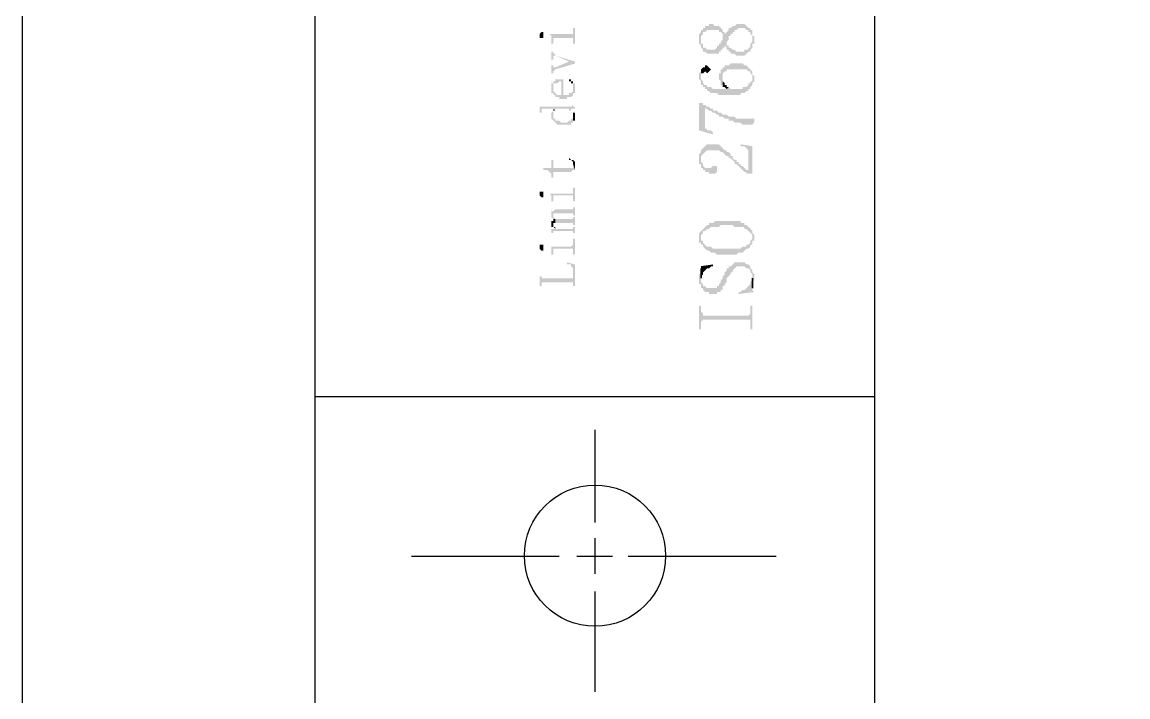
# Model space of a CAD drawing. Header units: millimetres. Extents: x 1167 to 2269, y 1197 to 1555.
# Drawn here: x 1849.13 to 1874.46, y 1443.61 to 1459.07 of the extents above; entities that cross this region are included whole.
import ezdxf

# ---------------------------------------------------------------- set-up
doc = ezdxf.new("R2010")
doc.units = ezdxf.units.MM

msp = doc.modelspace()

# ---------------------------------------------------------------- hatches: boundary and pattern name
at = {"transparency": 33554559}
for points in [[(1861.2103, 1458.79526), (1861.2103, 1458.79526), (1861.25543, 1458.75013), (1861.25543, 1458.705), (1861.25543, 1458.65987), (1861.25543, 1458.5696), (1861.30056, 1458.5696), (1861.30056, 1458.705), (1861.75188, 1458.705), (1861.75188, 1458.5696), (1861.79702, 1458.5696), (1861.79702, 1458.93066), (1861.75188, 1458.93066), (1861.75188, 1458.8404), (1861.75188, 1458.79526), (1861.70675, 1458.79526)], [(1864.64034, 1458.65987), (1864.64034, 1458.5696), (1864.68547, 1458.52447), (1864.68547, 1458.47934), (1864.68547, 1458.47934), (1864.73061, 1458.43421), (1864.73061, 1458.38907), (1864.77574, 1458.38907), (1864.82087, 1458.34394), (1865.09166, 1458.34394), (1865.09166, 1458.38907), (1865.1368, 1458.38907), (1865.1368, 1458.43421), (1865.18193, 1458.43421), (1865.18193, 1458.47934), (1865.22706, 1458.47934), (1865.22706, 1458.52447), (1865.22706, 1458.52447), (1865.27219, 1458.47934), (1865.27219, 1458.61474), (1865.27219, 1458.61474), (1865.31732, 1458.65987), (1865.31732, 1458.75013), (1865.36246, 1458.75013), (1865.36246, 1458.79526), (1865.40759, 1458.79526), (1865.40759, 1458.8404), (1865.45272, 1458.8404), (1865.45272, 1458.88553), (1865.49785, 1458.88553), (1865.54299, 1458.93066), (1865.67838, 1458.93066), (1865.72351, 1458.88553), (1865.76865, 1458.88553), (1865.76865, 1458.8404), (1865.81378, 1458.8404), (1865.81378, 1458.79526), (1865.81378, 1458.79526), (1865.85891, 1458.75013), (1865.85891, 1458.47934), (1865.85891, 1458.5696), (1865.90404, 1458.5696), (1865.90404, 1458.75013), (1865.85891, 1458.75013), (1865.85891, 1458.88553), (1865.81378, 1458.88553), (1865.81378, 1458.93066), (1865.76865, 1458.93066), (1865.72351, 1458.97579), (1865.72351, 1458.97579), (1865.67838, 1459.02092), (1865.49785, 1459.02092), (1865.45272, 1458.97579), (1865.40759, 1458.97579), (1865.36246, 1458.93066), (1865.31732, 1458.93066), (1865.31732, 1458.88553), (1865.27219, 1458.8404), (1865.27219, 1458.8404), (1865.22706, 1458.79526), (1865.22706, 1458.8404), (1865.18193, 1458.75013), (1865.18193, 1458.705), (1865.18193, 1458.65987), (1865.1368, 1458.61474), (1865.1368, 1458.5696), (1865.09166, 1458.5696), (1865.09166, 1458.52447), (1865.04653, 1458.52447), (1865.04653, 1458.47934), (1865.0014, 1458.43421), (1864.82087, 1458.43421), (1864.77574, 1458.47934), (1864.73061, 1458.47934), (1864.73061, 1458.5696), (1864.68547, 1458.5696), (1864.68547, 1458.8404), (1864.68547, 1458.8404), (1864.64034, 1458.79526), (1864.64034, 1458.705)], [(1864.68547, 1458.8404), (1864.68547, 1458.65987), (1864.68547, 1458.75013), (1864.73061, 1458.79526), (1864.73061, 1458.8404), (1864.77574, 1458.8404), (1864.82087, 1458.88553), (1865.09166, 1458.88553), (1865.09166, 1458.8404), (1865.1368, 1458.8404), (1865.18193, 1458.79526), (1865.18193, 1458.75013), (1865.18193, 1458.75013), (1865.22706, 1458.8404), (1865.18193, 1458.8404), (1865.18193, 1458.88553), (1865.1368, 1458.93066), (1865.1368, 1458.93066), (1865.09166, 1458.97579), (1865.0014, 1458.97579), (1864.95627, 1459.02092), (1864.866, 1459.02092), (1864.866, 1458.97579), (1864.77574, 1458.97579), (1864.77574, 1458.93066), (1864.73061, 1458.93066), (1864.73061, 1458.88553), (1864.68547, 1458.88553)], [(1860.98464, 1458.75013), (1860.98464, 1458.705), (1861.0749, 1458.705), (1861.0749, 1458.75013), (1861.0749, 1458.79526), (1861.0749, 1458.8404), (1861.02977, 1458.8404), (1860.98464, 1458.79526), (1860.98464, 1458.79526)], [(1865.27219, 1458.47934), (1865.27219, 1458.43421), (1865.31732, 1458.43421), (1865.31732, 1458.38907), (1865.36246, 1458.38907), (1865.36246, 1458.34394), (1865.45272, 1458.34394), (1865.49785, 1458.29881), (1865.67838, 1458.29881), (1865.72351, 1458.34394), (1865.72351, 1458.34394), (1865.76865, 1458.38907), (1865.81378, 1458.38907), (1865.81378, 1458.43421), (1865.81378, 1458.43421), (1865.85891, 1458.47934), (1865.85891, 1458.65987), (1865.85891, 1458.61474), (1865.85891, 1458.61474), (1865.81378, 1458.5696), (1865.81378, 1458.47934), (1865.76865, 1458.47934), (1865.76865, 1458.43421), (1865.67838, 1458.43421), (1865.67838, 1458.38907), (1865.49785, 1458.38907), (1865.45272, 1458.43421), (1865.40759, 1458.43421), (1865.36246, 1458.47934), (1865.31732, 1458.47934), (1865.31732, 1458.52447), (1865.27219, 1458.52447), (1865.27219, 1458.5696)], [(1861.25543, 1458.38907), (1861.25543, 1458.20855), (1861.30056, 1458.20855), (1861.30056, 1458.25368), (1861.30056, 1458.29881), (1861.34569, 1458.29881), (1861.66162, 1458.16341), (1861.66162, 1458.16341), (1861.79702, 1458.11828), (1861.79702, 1458.16341), (1861.34569, 1458.29881), (1861.34569, 1458.34394), (1861.30056, 1458.34394), (1861.30056, 1458.38907), (1861.30056, 1458.38907)], [(1861.25543, 1458.07315), (1861.25543, 1457.89262), (1861.30056, 1457.89262), (1861.30056, 1457.93775), (1861.30056, 1457.93775), (1861.34569, 1457.98288), (1861.79702, 1458.11828), (1861.66162, 1458.16341), (1861.34569, 1458.02802), (1861.30056, 1458.02802), (1861.30056, 1458.07315), (1861.30056, 1458.07315)], [(1865.09166, 1457.80236), (1865.09166, 1457.75722), (1865.09166, 1457.75722), (1865.1368, 1457.71209), (1865.1368, 1457.62183), (1865.18193, 1457.62183), (1865.18193, 1457.84749), (1865.18193, 1457.89262), (1865.22706, 1457.93775), (1865.27219, 1457.93775), (1865.27219, 1457.98288), (1865.72351, 1457.98288), (1865.76865, 1457.93775), (1865.81378, 1457.93775), (1865.81378, 1457.89262), (1865.85891, 1457.84749), (1865.85891, 1457.80236), (1865.85891, 1457.62183), (1865.85891, 1457.66696), (1865.90404, 1457.71209), (1865.90404, 1457.75722), (1865.90404, 1457.84749), (1865.85891, 1457.84749), (1865.85891, 1457.93775), (1865.81378, 1457.98288), (1865.81378, 1457.98288), (1865.76865, 1458.02802), (1865.76865, 1458.02802), (1865.72351, 1458.07315), (1865.67838, 1458.07315), (1865.63325, 1458.11828), (1865.36246, 1458.11828), (1865.31732, 1458.07315), (1865.22706, 1458.07315), (1865.22706, 1458.02802), (1865.18193, 1458.02802), (1865.18193, 1457.98288), (1865.1368, 1457.98288), (1865.1368, 1457.89262), (1865.09166, 1457.89262), (1865.09166, 1457.84749)], [(1864.64034, 1457.84749), (1864.64034, 1457.75722), (1864.64034, 1457.75722), (1864.68547, 1457.71209), (1864.68547, 1457.62183), (1864.73061, 1457.62183), (1864.73061, 1457.5767), (1864.77574, 1457.5767), (1864.77574, 1457.53156), (1864.82087, 1457.53156), (1864.82087, 1457.48643), (1864.866, 1457.48643), (1864.91114, 1457.4413), (1865.04653, 1457.4413), (1865.09166, 1457.39617), (1865.58812, 1457.39617), (1865.58812, 1457.4413), (1865.67838, 1457.4413), (1865.72351, 1457.48643), (1865.76865, 1457.48643), (1865.76865, 1457.53156), (1865.81378, 1457.53156), (1865.81378, 1457.5767), (1865.85891, 1457.62183), (1865.85891, 1457.80236), (1865.85891, 1457.71209), (1865.81378, 1457.71209), (1865.81378, 1457.66696), (1865.76865, 1457.66696), (1865.76865, 1457.62183), (1865.72351, 1457.5767), (1865.63325, 1457.5767), (1865.63325, 1457.53156), (1865.36246, 1457.53156), (1865.31732, 1457.5767), (1865.27219, 1457.53156), (1864.95627, 1457.53156), (1864.91114, 1457.5767), (1864.82087, 1457.5767), (1864.82087, 1457.62183), (1864.77574, 1457.62183), (1864.73061, 1457.66696), (1864.73061, 1457.71209), (1864.68547, 1457.75722), (1864.68547, 1457.80236), (1864.68547, 1457.98288), (1864.68547, 1457.93775), (1864.64034, 1457.89262), (1864.64034, 1457.89262)], [(1864.68547, 1457.98288), (1864.68547, 1457.80236), (1864.68547, 1457.89262), (1864.73061, 1457.89262), (1864.77574, 1457.93775), (1864.77574, 1457.93775), (1864.82087, 1457.89262), (1864.82087, 1457.89262), (1864.866, 1457.93775), (1864.866, 1457.93775), (1864.91114, 1457.98288), (1864.866, 1458.02802), (1864.866, 1458.02802), (1864.82087, 1458.07315), (1864.77574, 1458.07315), (1864.77574, 1458.02802), (1864.73061, 1458.02802)], [(1861.25543, 1457.66696), (1861.30056, 1457.5767), (1861.30056, 1457.62183), (1861.30056, 1457.66696), (1861.39083, 1457.66696), (1861.43596, 1457.71209), (1861.48109, 1457.71209), (1861.48109, 1457.3059), (1861.61649, 1457.3059), (1861.61649, 1457.35103), (1861.70675, 1457.35103), (1861.75188, 1457.39617), (1861.75188, 1457.4413), (1861.79702, 1457.4413), (1861.79702, 1457.48643), (1861.79702, 1457.53156), (1861.79702, 1457.5767), (1861.79702, 1457.62183), (1861.79702, 1457.66696), (1861.75188, 1457.66696), (1861.75188, 1457.5767), (1861.75188, 1457.53156), (1861.75188, 1457.48643), (1861.75188, 1457.48643), (1861.70675, 1457.4413), (1861.66162, 1457.4413), (1861.66162, 1457.39617), (1861.52622, 1457.39617), (1861.52622, 1457.75722), (1861.34569, 1457.75722), (1861.34569, 1457.71209), (1861.30056, 1457.71209), (1861.30056, 1457.66696), (1861.30056, 1457.66696)], [(1861.25543, 1457.53156), (1861.25543, 1457.48643), (1861.25543, 1457.4413), (1861.30056, 1457.4413), (1861.30056, 1457.39617), (1861.34569, 1457.39617), (1861.34569, 1457.35103), (1861.43596, 1457.35103), (1861.43596, 1457.3059), (1861.48109, 1457.3059), (1861.48109, 1457.39617), (1861.39083, 1457.39617), (1861.34569, 1457.4413), (1861.34569, 1457.4413), (1861.30056, 1457.48643), (1861.30056, 1457.5767), (1861.25543, 1457.66696), (1861.25543, 1457.62183), (1861.25543, 1457.5767)], [(1861.66162, 1457.75722), (1861.66162, 1457.71209), (1861.70675, 1457.71209), (1861.70675, 1457.66696), (1861.75188, 1457.66696), (1861.75188, 1457.62183), (1861.75188, 1457.5767), (1861.75188, 1457.71209), (1861.70675, 1457.71209), (1861.70675, 1457.75722)], [(1865.18193, 1457.62183), (1865.18193, 1457.5767), (1865.22706, 1457.5767), (1865.27219, 1457.53156), (1865.27219, 1457.53156), (1865.31732, 1457.5767), (1865.27219, 1457.5767), (1865.27219, 1457.62183), (1865.22706, 1457.62183), (1865.22706, 1457.66696), (1865.22706, 1457.66696), (1865.18193, 1457.71209), (1865.18193, 1457.80236)], [(1860.9395, 1457.12537), (1860.98464, 1457.12537), (1860.98464, 1457.08024), (1860.98464, 1456.98998), (1861.02977, 1456.98998), (1861.02977, 1457.03511), (1861.02977, 1457.08024), (1861.30056, 1457.08024), (1861.34569, 1457.03511), (1861.34569, 1457.08024), (1861.66162, 1457.08024), (1861.66162, 1457.03511), (1861.70675, 1457.03511), (1861.70675, 1457.08024), (1861.79702, 1457.08024), (1861.79702, 1457.12537), (1861.75188, 1457.12537), (1861.75188, 1457.17051), (1861.75188, 1457.21564), (1861.75188, 1457.17051), (1861.75188, 1457.17051), (1861.70675, 1457.12537), (1861.70675, 1457.12537)], [(1861.30056, 1457.03511), (1861.30056, 1456.94484), (1861.30056, 1456.98998), (1861.30056, 1457.03511), (1861.34569, 1457.03511), (1861.30056, 1457.08024)], [(1861.70675, 1457.03511), (1861.75188, 1457.03511), (1861.75188, 1456.98998), (1861.75188, 1456.94484), (1861.75188, 1456.80945), (1861.79702, 1456.80945), (1861.79702, 1456.85458), (1861.79702, 1456.89971), (1861.79702, 1456.94484), (1861.79702, 1456.98998), (1861.75188, 1456.98998), (1861.75188, 1457.03511), (1861.70675, 1457.03511), (1861.70675, 1457.08024)], [(1864.64034, 1457.21564), (1864.64034, 1456.58379), (1864.95627, 1456.49352), (1864.95627, 1456.53866), (1864.95627, 1456.53866), (1864.91114, 1456.58379), (1864.82087, 1456.58379), (1864.82087, 1456.62892), (1864.77574, 1456.62892), (1864.77574, 1457.08024), (1864.73061, 1457.17051), (1864.73061, 1457.21564)], [(1864.73061, 1457.17051), (1864.77574, 1457.08024), (1864.82087, 1457.08024), (1864.866, 1457.03511), (1864.91114, 1457.03511), (1864.95627, 1456.98998), (1865.0014, 1456.98998), (1865.04653, 1456.94484), (1865.09166, 1456.94484), (1865.09166, 1456.89971), (1865.18193, 1456.89971), (1865.22706, 1456.85458), (1865.31732, 1456.85458), (1865.31732, 1456.80945), (1865.40759, 1456.80945), (1865.45272, 1456.76432), (1865.58812, 1456.76432), (1865.63325, 1456.71918), (1865.85891, 1456.71918), (1865.90404, 1456.76432), (1865.90404, 1456.85458), (1865.49785, 1456.85458), (1865.45272, 1456.89971), (1865.31732, 1456.89971), (1865.27219, 1456.94484), (1865.18193, 1456.94484), (1865.1368, 1456.98998), (1865.09166, 1456.98998), (1865.04653, 1457.03511), (1864.95627, 1457.03511), (1864.95627, 1457.08024), (1864.91114, 1457.08024), (1864.866, 1457.12537), (1864.82087, 1457.12537), (1864.77574, 1457.17051)], [(1861.25543, 1456.94484), (1861.25543, 1456.89971), (1861.25543, 1456.85458), (1861.25543, 1456.85458), (1861.30056, 1456.80945), (1861.30056, 1456.80945), (1861.34569, 1456.76432), (1861.34569, 1456.76432), (1861.39083, 1456.71918), (1861.70675, 1456.71918), (1861.70675, 1456.76432), (1861.75188, 1456.76432), (1861.75188, 1456.94484), (1861.75188, 1456.89971), (1861.75188, 1456.85458), (1861.70675, 1456.85458), (1861.70675, 1456.80945), (1861.66162, 1456.80945), (1861.61649, 1456.76432), (1861.48109, 1456.76432), (1861.43596, 1456.80945), (1861.34569, 1456.80945), (1861.34569, 1456.85458), (1861.30056, 1456.85458), (1861.30056, 1456.89971), (1861.30056, 1457.03511), (1861.25543, 1456.98998)], [(1864.64034, 1455.95194), (1864.64034, 1455.81654), (1864.68547, 1455.81654), (1864.68547, 1455.77141), (1864.68547, 1455.95194), (1864.68547, 1455.99707), (1864.73061, 1456.0422), (1864.73061, 1456.0422), (1864.77574, 1456.08733), (1864.77574, 1456.08733), (1864.82087, 1456.13247), (1865.09166, 1456.13247), (1865.1368, 1456.08733), (1865.18193, 1456.08733), (1865.22706, 1456.0422), (1865.22706, 1456.0422), (1865.27219, 1455.99707), (1865.31732, 1455.99707), (1865.31732, 1455.95194), (1865.36246, 1455.95194), (1865.40759, 1455.9068), (1865.40759, 1455.9068), (1865.45272, 1455.86167), (1865.45272, 1455.81654), (1865.49785, 1455.81654), (1865.54299, 1455.77141), (1865.54299, 1455.77141), (1865.58812, 1455.72628), (1865.58812, 1455.72628), (1865.63325, 1455.68114), (1865.63325, 1455.68114), (1865.67838, 1455.63601), (1865.72351, 1455.63601), (1865.72351, 1455.59088), (1865.76865, 1455.59088), (1865.76865, 1455.68114), (1865.72351, 1455.68114), (1865.67838, 1455.72628), (1865.63325, 1455.77141), (1865.58812, 1455.77141), (1865.58812, 1455.81654), (1865.54299, 1455.81654), (1865.54299, 1455.86167), (1865.49785, 1455.86167), (1865.49785, 1455.9068), (1865.45272, 1455.9068), (1865.40759, 1455.95194), (1865.40759, 1455.99707), (1865.36246, 1455.99707), (1865.36246, 1456.0422), (1865.31732, 1456.08733), (1865.27219, 1456.08733), (1865.27219, 1456.13247), (1865.22706, 1456.13247), (1865.18193, 1456.1776), (1865.18193, 1456.1776), (1865.1368, 1456.22273), (1865.1368, 1456.22273), (1865.09166, 1456.26786), (1864.82087, 1456.26786), (1864.77574, 1456.22273), (1864.77574, 1456.22273), (1864.73061, 1456.1776), (1864.73061, 1456.1776), (1864.68547, 1456.13247), (1864.68547, 1456.08733), (1864.64034, 1456.0422), (1864.64034, 1455.99707), (1864.64034, 1455.99707)], [(1865.58812, 1456.26786), (1865.58812, 1456.22273), (1865.67838, 1456.22273), (1865.72351, 1456.1776), (1865.72351, 1456.1776), (1865.76865, 1456.13247), (1865.76865, 1455.59088), (1865.85891, 1455.59088), (1865.85891, 1456.22273)], [(1861.0749, 1455.72628), (1861.0749, 1455.68114), (1861.16516, 1455.68114), (1861.2103, 1455.63601), (1861.2103, 1455.63601), (1861.25543, 1455.59088), (1861.25543, 1455.54575), (1861.25543, 1455.50062), (1861.30056, 1455.50062), (1861.30056, 1455.63601), (1861.70675, 1455.63601), (1861.75188, 1455.68114), (1861.79702, 1455.68114), (1861.75188, 1455.81654), (1861.75188, 1455.77141), (1861.75188, 1455.72628), (1861.30056, 1455.72628), (1861.30056, 1455.9068), (1861.25543, 1455.9068), (1861.25543, 1455.72628)], [(1861.66162, 1455.9068), (1861.70675, 1455.9068), (1861.75188, 1455.86167), (1861.75188, 1455.81654), (1861.75188, 1455.81654), (1861.79702, 1455.68114), (1861.79702, 1455.72628), (1861.79702, 1455.77141), (1861.79702, 1455.81654), (1861.79702, 1455.86167), (1861.79702, 1455.86167), (1861.75188, 1455.9068), (1861.70675, 1455.9068), (1861.66162, 1455.95194), (1861.66162, 1455.95194)], [(1864.68547, 1455.77141), (1864.68547, 1455.72628), (1864.73061, 1455.72628), (1864.73061, 1455.68114), (1864.77574, 1455.68114), (1864.77574, 1455.63601), (1864.866, 1455.63601), (1864.866, 1455.59088), (1865.0014, 1455.59088), (1865.04653, 1455.63601), (1865.04653, 1455.72628), (1865.04653, 1455.77141), (1864.95627, 1455.77141), (1864.91114, 1455.72628), (1864.77574, 1455.72628), (1864.73061, 1455.77141), (1864.73061, 1455.81654), (1864.68547, 1455.86167), (1864.68547, 1455.9068)], [(1860.98464, 1455.13956), (1860.98464, 1455.09443), (1860.98464, 1455.09443), (1861.02977, 1455.04929), (1861.0749, 1455.04929), (1861.0749, 1455.09443), (1861.0749, 1455.13956), (1861.0749, 1455.18469), (1860.98464, 1455.18469)], [(1861.2103, 1455.13956), (1861.2103, 1455.13956), (1861.25543, 1455.09443), (1861.25543, 1455.04929), (1861.25543, 1455.00416), (1861.25543, 1454.95903), (1861.30056, 1454.95903), (1861.30056, 1455.04929), (1861.30056, 1455.09443), (1861.75188, 1455.09443), (1861.75188, 1455.04929), (1861.75188, 1454.95903), (1861.79702, 1454.95903), (1861.79702, 1455.27495), (1861.75188, 1455.27495), (1861.75188, 1455.18469), (1861.75188, 1455.13956), (1861.70675, 1455.13956)], [(1861.30056, 1454.73337), (1861.30056, 1454.6431), (1861.30056, 1454.68824), (1861.75188, 1454.68824), (1861.75188, 1454.6431), (1861.79702, 1454.6431), (1861.79702, 1454.82363), (1861.75188, 1454.82363), (1861.75188, 1454.7785), (1861.34569, 1454.7785)], [(1861.25543, 1454.6431), (1861.25543, 1454.59797), (1861.25543, 1454.59797), (1861.30056, 1454.55284), (1861.34569, 1454.55284), (1861.34569, 1454.46258), (1861.75188, 1454.46258), (1861.75188, 1454.41744), (1861.79702, 1454.41744), (1861.79702, 1454.59797), (1861.75188, 1454.59797), (1861.75188, 1454.55284), (1861.34569, 1454.55284), (1861.30056, 1454.59797), (1861.30056, 1454.6431), (1861.30056, 1454.73337), (1861.25543, 1454.73337), (1861.25543, 1454.68824)], [(1861.25543, 1454.46258), (1861.25543, 1454.41744), (1861.25543, 1454.37231), (1861.30056, 1454.37231), (1861.30056, 1454.46258), (1861.34569, 1454.46258), (1861.34569, 1454.55284), (1861.30056, 1454.55284), (1861.30056, 1454.50771), (1861.25543, 1454.50771)], [(1861.25543, 1454.32718), (1861.25543, 1454.28205), (1861.25543, 1454.23691), (1861.30056, 1454.23691), (1861.30056, 1454.28205), (1861.75188, 1454.28205), (1861.75188, 1454.23691), (1861.79702, 1454.23691), (1861.79702, 1454.37231), (1861.75188, 1454.37231), (1861.75188, 1454.32718), (1861.34569, 1454.32718), (1861.34569, 1454.37231), (1861.34569, 1454.32718)], [(1861.30056, 1454.37231), (1861.30056, 1454.37231), (1861.34569, 1454.32718), (1861.34569, 1454.37231), (1861.30056, 1454.37231), (1861.30056, 1454.41744), (1861.30056, 1454.41744)], [(1864.68547, 1454.28205), (1864.68547, 1454.14665), (1864.68547, 1454.19178), (1864.68547, 1454.19178), (1864.73061, 1454.23691), (1864.73061, 1454.28205), (1864.77574, 1454.28205), (1864.82087, 1454.32718), (1864.866, 1454.32718), (1864.91114, 1454.37231), (1865.09166, 1454.37231), (1865.1368, 1454.41744), (1865.40759, 1454.41744), (1865.45272, 1454.37231), (1865.67838, 1454.37231), (1865.67838, 1454.32718), (1865.72351, 1454.32718), (1865.76865, 1454.28205), (1865.76865, 1454.28205), (1865.81378, 1454.23691), (1865.81378, 1454.23691), (1865.85891, 1454.19178), (1865.85891, 1454.14665), (1865.85891, 1454.28205), (1865.81378, 1454.32718), (1865.81378, 1454.32718), (1865.76865, 1454.37231), (1865.76865, 1454.37231), (1865.72351, 1454.41744), (1865.67838, 1454.41744), (1865.67838, 1454.46258), (1865.58812, 1454.46258), (1865.58812, 1454.50771), (1865.0014, 1454.50771), (1864.95627, 1454.46258), (1864.866, 1454.46258), (1864.866, 1454.41744), (1864.82087, 1454.41744), (1864.77574, 1454.37231), (1864.77574, 1454.37231), (1864.73061, 1454.32718), (1864.73061, 1454.32718)], [(1861.2103, 1453.92099), (1861.25543, 1453.92099), (1861.25543, 1453.87586), (1861.25543, 1453.83072), (1861.25543, 1453.78559), (1861.25543, 1453.74046), (1861.30056, 1453.74046), (1861.30056, 1453.83072), (1861.30056, 1453.87586), (1861.75188, 1453.87586), (1861.75188, 1453.74046), (1861.79702, 1453.74046), (1861.79702, 1454.10152), (1861.75188, 1454.10152), (1861.75188, 1453.96612), (1861.75188, 1453.96612), (1861.70675, 1453.92099)], [(1864.64034, 1454.14665), (1864.64034, 1454.01125), (1864.68547, 1454.01125), (1864.68547, 1453.96612), (1864.73061, 1453.96612), (1864.73061, 1453.92099), (1864.77574, 1453.87586), (1864.77574, 1453.87586), (1864.82087, 1453.83072), (1864.866, 1453.83072), (1864.91114, 1453.78559), (1865.0014, 1453.78559), (1865.04653, 1453.74046), (1865.49785, 1453.74046), (1865.54299, 1453.78559), (1865.63325, 1453.78559), (1865.67838, 1453.83072), (1865.67838, 1453.83072), (1865.72351, 1453.87586), (1865.76865, 1453.87586), (1865.81378, 1453.92099), (1865.81378, 1453.96612), (1865.85891, 1453.96612), (1865.85891, 1454.05639), (1865.90404, 1454.05639), (1865.90404, 1454.14665), (1865.90404, 1454.19178), (1865.85891, 1454.23691), (1865.85891, 1454.28205), (1865.85891, 1454.14665), (1865.85891, 1454.10152), (1865.81378, 1454.05639), (1865.81378, 1454.01125), (1865.76865, 1453.96612), (1865.72351, 1453.96612), (1865.72351, 1453.92099), (1865.63325, 1453.92099), (1865.58812, 1453.87586), (1864.95627, 1453.87586), (1864.91114, 1453.92099), (1864.82087, 1453.92099), (1864.77574, 1453.96612), (1864.77574, 1453.96612), (1864.73061, 1454.01125), (1864.73061, 1454.05639), (1864.68547, 1454.05639), (1864.68547, 1454.28205), (1864.68547, 1454.28205), (1864.64034, 1454.23691)], [(1860.98464, 1453.92099), (1860.98464, 1453.87586), (1860.98464, 1453.87586), (1861.02977, 1453.83072), (1861.0749, 1453.83072), (1861.0749, 1453.87586), (1861.0749, 1453.92099), (1861.0749, 1453.96612), (1860.98464, 1453.96612)], [(1861.61649, 1453.55993), (1861.61649, 1453.5148), (1861.70675, 1453.5148), (1861.70675, 1453.46967), (1861.70675, 1453.46967), (1861.75188, 1453.42454), (1861.75188, 1453.01835), (1861.79702, 1453.01835), (1861.79702, 1453.5148)], [(1864.64034, 1453.19887), (1864.64034, 1453.06348), (1864.68547, 1453.06348), (1864.68547, 1452.97321), (1864.73061, 1452.97321), (1864.73061, 1452.92808), (1864.73061, 1452.92808), (1864.77574, 1452.88295), (1864.866, 1452.88295), (1864.866, 1452.83782), (1865.04653, 1452.83782), (1865.04653, 1452.88295), (1865.1368, 1452.88295), (1865.1368, 1452.92808), (1865.18193, 1452.92808), (1865.18193, 1453.01835), (1865.22706, 1453.01835), (1865.22706, 1453.06348), (1865.27219, 1453.10861), (1865.27219, 1453.19887), (1865.31732, 1453.24401), (1865.31732, 1453.24401), (1865.36246, 1453.28914), (1865.36246, 1453.33427), (1865.40759, 1453.33427), (1865.40759, 1453.3794), (1865.40759, 1453.3794), (1865.45272, 1453.42454), (1865.45272, 1453.42454), (1865.49785, 1453.46967), (1865.67838, 1453.46967), (1865.72351, 1453.42454), (1865.76865, 1453.42454), (1865.81378, 1453.3794), (1865.81378, 1453.33427), (1865.85891, 1453.28914), (1865.85891, 1453.06348), (1865.85891, 1453.10861), (1865.90404, 1453.15374), (1865.90404, 1453.19887), (1865.90404, 1453.28914), (1865.85891, 1453.33427), (1865.85891, 1453.3794), (1865.85891, 1453.3794), (1865.81378, 1453.42454), (1865.81378, 1453.46967), (1865.81378, 1453.46967), (1865.76865, 1453.5148), (1865.72351, 1453.5148), (1865.67838, 1453.55993), (1865.45272, 1453.55993), (1865.40759, 1453.5148), (1865.40759, 1453.5148), (1865.36246, 1453.46967), (1865.31732, 1453.46967), (1865.31732, 1453.42454), (1865.27219, 1453.42454), (1865.27219, 1453.3794), (1865.22706, 1453.33427), (1865.22706, 1453.28914), (1865.18193, 1453.24401), (1865.18193, 1453.19887), (1865.1368, 1453.15374), (1865.1368, 1453.10861), (1865.09166, 1453.06348), (1865.09166, 1453.01835), (1865.04653, 1453.01835), (1865.04653, 1452.97321), (1864.82087, 1452.97321), (1864.77574, 1453.01835), (1864.73061, 1453.01835), (1864.73061, 1453.06348), (1864.73061, 1453.06348), (1864.68547, 1453.10861), (1864.68547, 1453.3794), (1864.68547, 1453.33427), (1864.64034, 1453.28914), (1864.64034, 1453.24401), (1864.64034, 1453.24401)], [(1864.64034, 1453.46967), (1864.68547, 1453.46967), (1864.68547, 1453.24401), (1864.73061, 1453.28914), (1864.73061, 1453.33427), (1864.73061, 1453.33427), (1864.77574, 1453.3794), (1864.77574, 1453.3794), (1864.82087, 1453.42454), (1864.866, 1453.42454), (1864.91114, 1453.46967), (1864.95627, 1453.46967), (1864.95627, 1453.5148)], [(1860.98464, 1453.24401), (1860.98464, 1453.01835), (1861.02977, 1453.01835), (1861.02977, 1453.06348), (1861.02977, 1453.10861), (1861.75188, 1453.10861), (1861.75188, 1453.06348), (1861.75188, 1453.24401), (1861.75188, 1453.19887), (1861.02977, 1453.19887), (1861.02977, 1453.24401), (1861.02977, 1453.24401)], [(1865.54299, 1452.88295), (1865.54299, 1452.83782), (1865.90404, 1452.88295), (1865.85891, 1452.92808), (1865.85891, 1452.97321), (1865.85891, 1453.15374), (1865.81378, 1453.10861), (1865.81378, 1453.06348), (1865.81378, 1453.06348), (1865.76865, 1453.01835), (1865.76865, 1453.01835), (1865.72351, 1452.97321), (1865.72351, 1452.97321), (1865.67838, 1452.92808), (1865.63325, 1452.92808), (1865.58812, 1452.88295)], [(1864.64034, 1452.56702), (1864.64034, 1452.02544), (1864.68547, 1452.02544), (1864.68547, 1452.20597), (1864.73061, 1452.2511), (1865.81378, 1452.2511), (1865.81378, 1452.02544), (1865.85891, 1452.02544), (1865.85891, 1452.56702), (1865.81378, 1452.56702), (1865.81378, 1452.43163), (1865.81378, 1452.3865), (1865.81378, 1452.3865), (1865.76865, 1452.34136), (1864.73061, 1452.34136), (1864.73061, 1452.3865), (1864.73061, 1452.3865), (1864.68547, 1452.43163), (1864.68547, 1452.56702)]]:
    msp.add_hatch(color=256, dxfattribs=at).paths.add_polyline_path(points)

# ---------------------------------------------------------------- linework, layer by layer
msp.add_line((1855.83949, 1549.22789), (1855.83949, 1262.48694))
for points in [[(2269.13303, 1258.22789), (2269.13303, 1555.22789), (1849.13303, 1555.22789), (1849.13303, 1258.22789)], [(1864.68547, 1453.3794), (1864.68547, 1453.19887), (1864.68547, 1453.24401), (1864.68547, 1453.42454), (1864.68547, 1453.42454)], [(1865.85891, 1453.15374), (1865.85891, 1452.97321), (1865.85891, 1453.19887), (1865.85891, 1453.19887)]]:
    msp.add_lwpolyline(points, close=True)
for points in [[(1868.65711, 1549.22789), (1868.65711, 1262.48694)], [(1855.83957, 1450.49094), (1868.65711, 1450.49094)], [(1862.24834, 1449.7237), (1862.24834, 1447.60248)], [(1862.24834, 1447.24143), (1862.24834, 1446.42905)], [(1858.05104, 1446.83524), (1861.43596, 1446.83524)], [(1861.84215, 1446.83524), (1862.65453, 1446.83524)], [(1863.01558, 1446.83524), (1866.4005, 1446.83524)], [(1862.24834, 1446.02286), (1862.24834, 1443.72112)]]:
    msp.add_lwpolyline(points)
msp.add_circle((1862.25556, 1446.84254), 1.61756)

doc.saveas('drawing.dxf')
